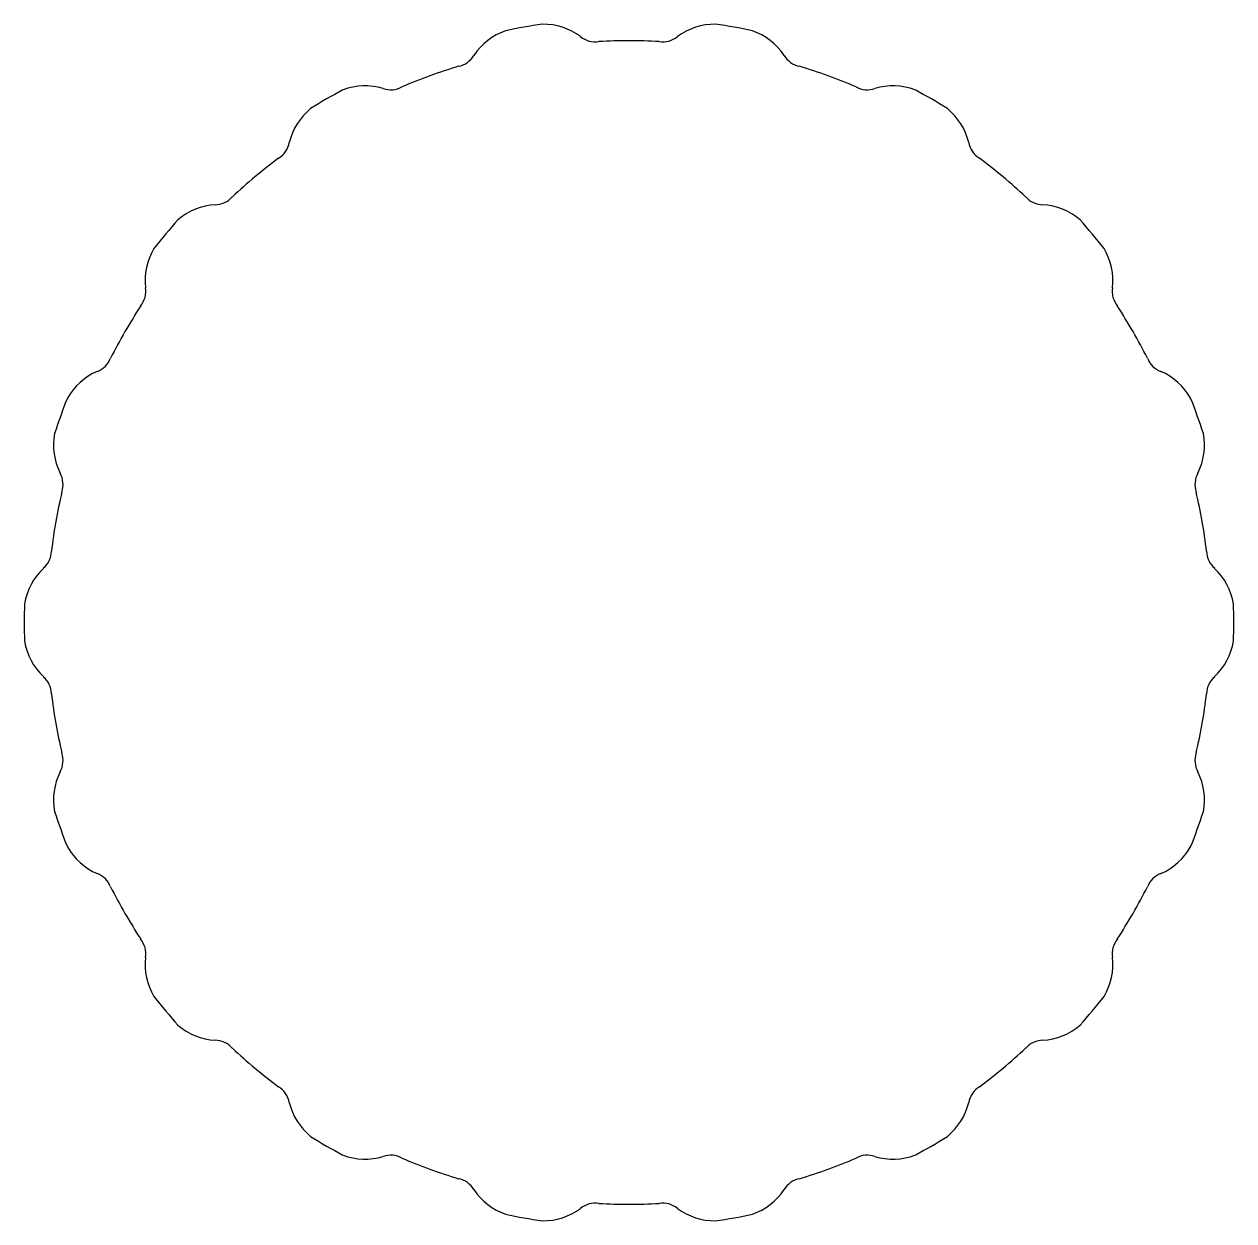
# Model space of a CAD drawing. Extents: x -0.51 to 0.51, y -0.51 to 0.51.
import ezdxf

# ---------------------------------------------------------------- set-up
doc = ezdxf.new("R2010")
doc.units = 0
doc.header["$MEASUREMENT"] = 0
doc.layers.add('LAYER1', color=5, linetype='CONTINUOUS')

msp = doc.modelspace()

# ---------------------------------------------------------------- linework, layer by layer
at = {"layer": 'LAYER1', "linetype": 'CONTINUOUS'}
for centre, radius, start, end in [((0, 0), 0.5118, 98.2224, 101.7776), ((-0.0727, 0.4532), 0.0533, 53.4494, 90.5532), ((0.0727, 0.4532), 0.0533, 89.4468, 126.5506), ((0, 0), 0.5118, 78.2224, 81.7776), ((-0.0867, 0.4507), 0.0533, 109.4468, 146.5506), ((-0.0285, 0.5113), 0.0197, 230.7454, 278.7654), ((0.0285, 0.5113), 0.0197, 261.2346, 309.2546), ((0.0867, 0.4507), 0.0533, 33.4494, 70.5532), ((-0.1481, 0.4902), 0.0197, 281.2346, 329.2546), ((0.1481, 0.4902), 0.0197, 210.7454, 258.7654), ((0, 0), 0.5118, 118.2224, 121.7776), ((-0.2233, 0.401), 0.0533, 73.4494, 110.5532), ((-0.2016, 0.4707), 0.0197, 250.7454, 298.7654), ((0.2016, 0.4707), 0.0197, 241.2346, 289.2546), ((0.2233, 0.401), 0.0533, 69.4468, 106.5506), ((0, 0), 0.5118, 58.2224, 61.7776), ((-0.2356, 0.3939), 0.0533, 129.4468, 166.5506), ((0.2356, 0.3939), 0.0533, 13.4494, 50.5532), ((-0.3068, 0.41), 0.0197, 301.2346, 349.2546), ((0.3068, 0.41), 0.0197, 190.7454, 238.7654), ((-0.3505, 0.3734), 0.0197, 270.7454, 318.7654), ((0.3505, 0.3734), 0.0197, 221.2346, 269.2546), ((-0.347, 0.3005), 0.0533, 93.4494, 130.5532), ((0.347, 0.3005), 0.0533, 49.4468, 86.5506), ((0, 0), 0.5118, 138.2224, 141.7776), ((0, 0), 0.5118, 38.2224, 41.7776), ((-0.3562, 0.2895), 0.0533, 149.4468, 186.5506), ((0.3562, 0.2895), 0.0533, 353.4494, 30.5532), ((-0.4286, 0.2803), 0.0197, 321.2346, 9.2546), ((0.4286, 0.2803), 0.0197, 170.7454, 218.7654), ((-0.457, 0.231), 0.0197, 290.7454, 338.7654), ((0.457, 0.231), 0.0197, 201.2346, 249.2546), ((-0.4288, 0.1637), 0.0533, 113.4494, 150.5532), ((0.4288, 0.1637), 0.0533, 29.4468, 66.5506), ((0, 0), 0.5118, 158.2224, 161.7776), ((0, 0), 0.5118, 18.2224, 21.7776), ((-0.4337, 0.1503), 0.0533, 169.4468, 206.5506), ((0.4337, 0.1503), 0.0533, 333.4494, 10.5532), ((-0.4986, 0.1168), 0.0197, 341.2346, 29.2546), ((0.4986, 0.1168), 0.0197, 150.7454, 198.7654), ((-0.5085, 0.0608), 0.0197, 310.7454, 358.7654), ((0.5085, 0.0608), 0.0197, 181.2346, 229.2546), ((-0.4589, 0.0071), 0.0533, 133.4494, 170.5532), ((0.4589, 0.0071), 0.0533, 9.4468, 46.5506), ((0, 0), 0.5118, 178.2224, 181.7776), ((0, 0), 0.5118, 358.2224, 1.7776), ((-0.4589, -0.0071), 0.0533, 189.4468, 226.5506), ((0.4589, -0.0071), 0.0533, 313.4494, 350.5532), ((-0.5085, -0.0608), 0.0197, 1.2346, 49.2546), ((0.5085, -0.0608), 0.0197, 130.7454, 178.7654), ((-0.4986, -0.1168), 0.0197, 330.7454, 18.7654), ((0.4986, -0.1168), 0.0197, 161.2346, 209.2546), ((-0.4337, -0.1503), 0.0533, 153.4494, 190.5532), ((0.4337, -0.1503), 0.0533, 349.4468, 26.5506), ((0, 0), 0.5118, 198.2224, 201.7776), ((0, 0), 0.5118, 338.2224, 341.7776), ((-0.4288, -0.1637), 0.0533, 209.4468, 246.5506), ((0.4288, -0.1637), 0.0533, 293.4494, 330.5532), ((-0.457, -0.231), 0.0197, 21.2346, 69.2546), ((0.457, -0.231), 0.0197, 110.7454, 158.7654), ((-0.4286, -0.2803), 0.0197, 350.7454, 38.7654), ((0.4286, -0.2803), 0.0197, 141.2346, 189.2546), ((-0.3562, -0.2895), 0.0533, 173.4494, 210.5532), ((0.3562, -0.2895), 0.0533, 329.4468, 6.5506), ((0, 0), 0.5118, 218.2224, 221.7776), ((0, 0), 0.5118, 318.2224, 321.7776), ((-0.347, -0.3005), 0.0533, 229.4468, 266.5506), ((0.347, -0.3005), 0.0533, 273.4494, 310.5532), ((-0.3505, -0.3734), 0.0197, 41.2346, 89.2546), ((0.3505, -0.3734), 0.0197, 90.7454, 138.7654), ((-0.3068, -0.41), 0.0197, 10.7454, 58.7654), ((0.3068, -0.41), 0.0197, 121.2346, 169.2546), ((-0.2356, -0.3939), 0.0533, 193.4494, 230.5532), ((0.2356, -0.3939), 0.0533, 309.4468, 346.5506), ((0, 0), 0.5118, 238.2224, 241.7776), ((0, 0), 0.5118, 298.2224, 301.7776), ((-0.2233, -0.401), 0.0533, 249.4468, 286.5506), ((-0.2016, -0.4707), 0.0197, 61.2346, 109.2546), ((0.2016, -0.4707), 0.0197, 70.7454, 118.7654), ((0.2233, -0.401), 0.0533, 253.4494, 290.5532), ((-0.1481, -0.4902), 0.0197, 30.7454, 78.7654), ((-0.0867, -0.4507), 0.0533, 213.4494, 250.5532), ((0.0867, -0.4507), 0.0533, 289.4468, 326.5506), ((0.1481, -0.4902), 0.0197, 101.2346, 149.2546), ((0, 0), 0.5118, 258.2224, 261.7776), ((-0.0727, -0.4532), 0.0533, 269.4468, 306.5506), ((-0.0285, -0.5113), 0.0197, 81.2346, 129.2546), ((0.0285, -0.5113), 0.0197, 50.7454, 98.7654), ((0.0727, -0.4532), 0.0533, 233.4494, 270.5532), ((0, 0), 0.5118, 278.2224, 281.7776)]:
    msp.add_arc(centre, radius, start, end, dxfattribs=at)
at = {"layer": 'LAYER1'}
for start, end in [(87.0361, 92.9639), (107.0361, 112.9639), (67.0361, 72.9639), (127.0361, 132.9639), (47.0361, 52.9639), (147.0361, 152.9639), (27.0361, 32.9639), (167.0361, 172.9639), (7.0361, 12.9639), (187.0361, 192.9639), (347.0361, 352.9639), (207.0361, 212.9639), (327.0361, 332.9639), (227.0361, 232.9639), (307.0361, 312.9639), (247.0361, 252.9639), (287.0361, 292.9639), (267.0361, 272.9639)]:
    msp.add_arc((0, 0), 0.4925, start, end, dxfattribs=at)

doc.saveas('drawing.dxf')
